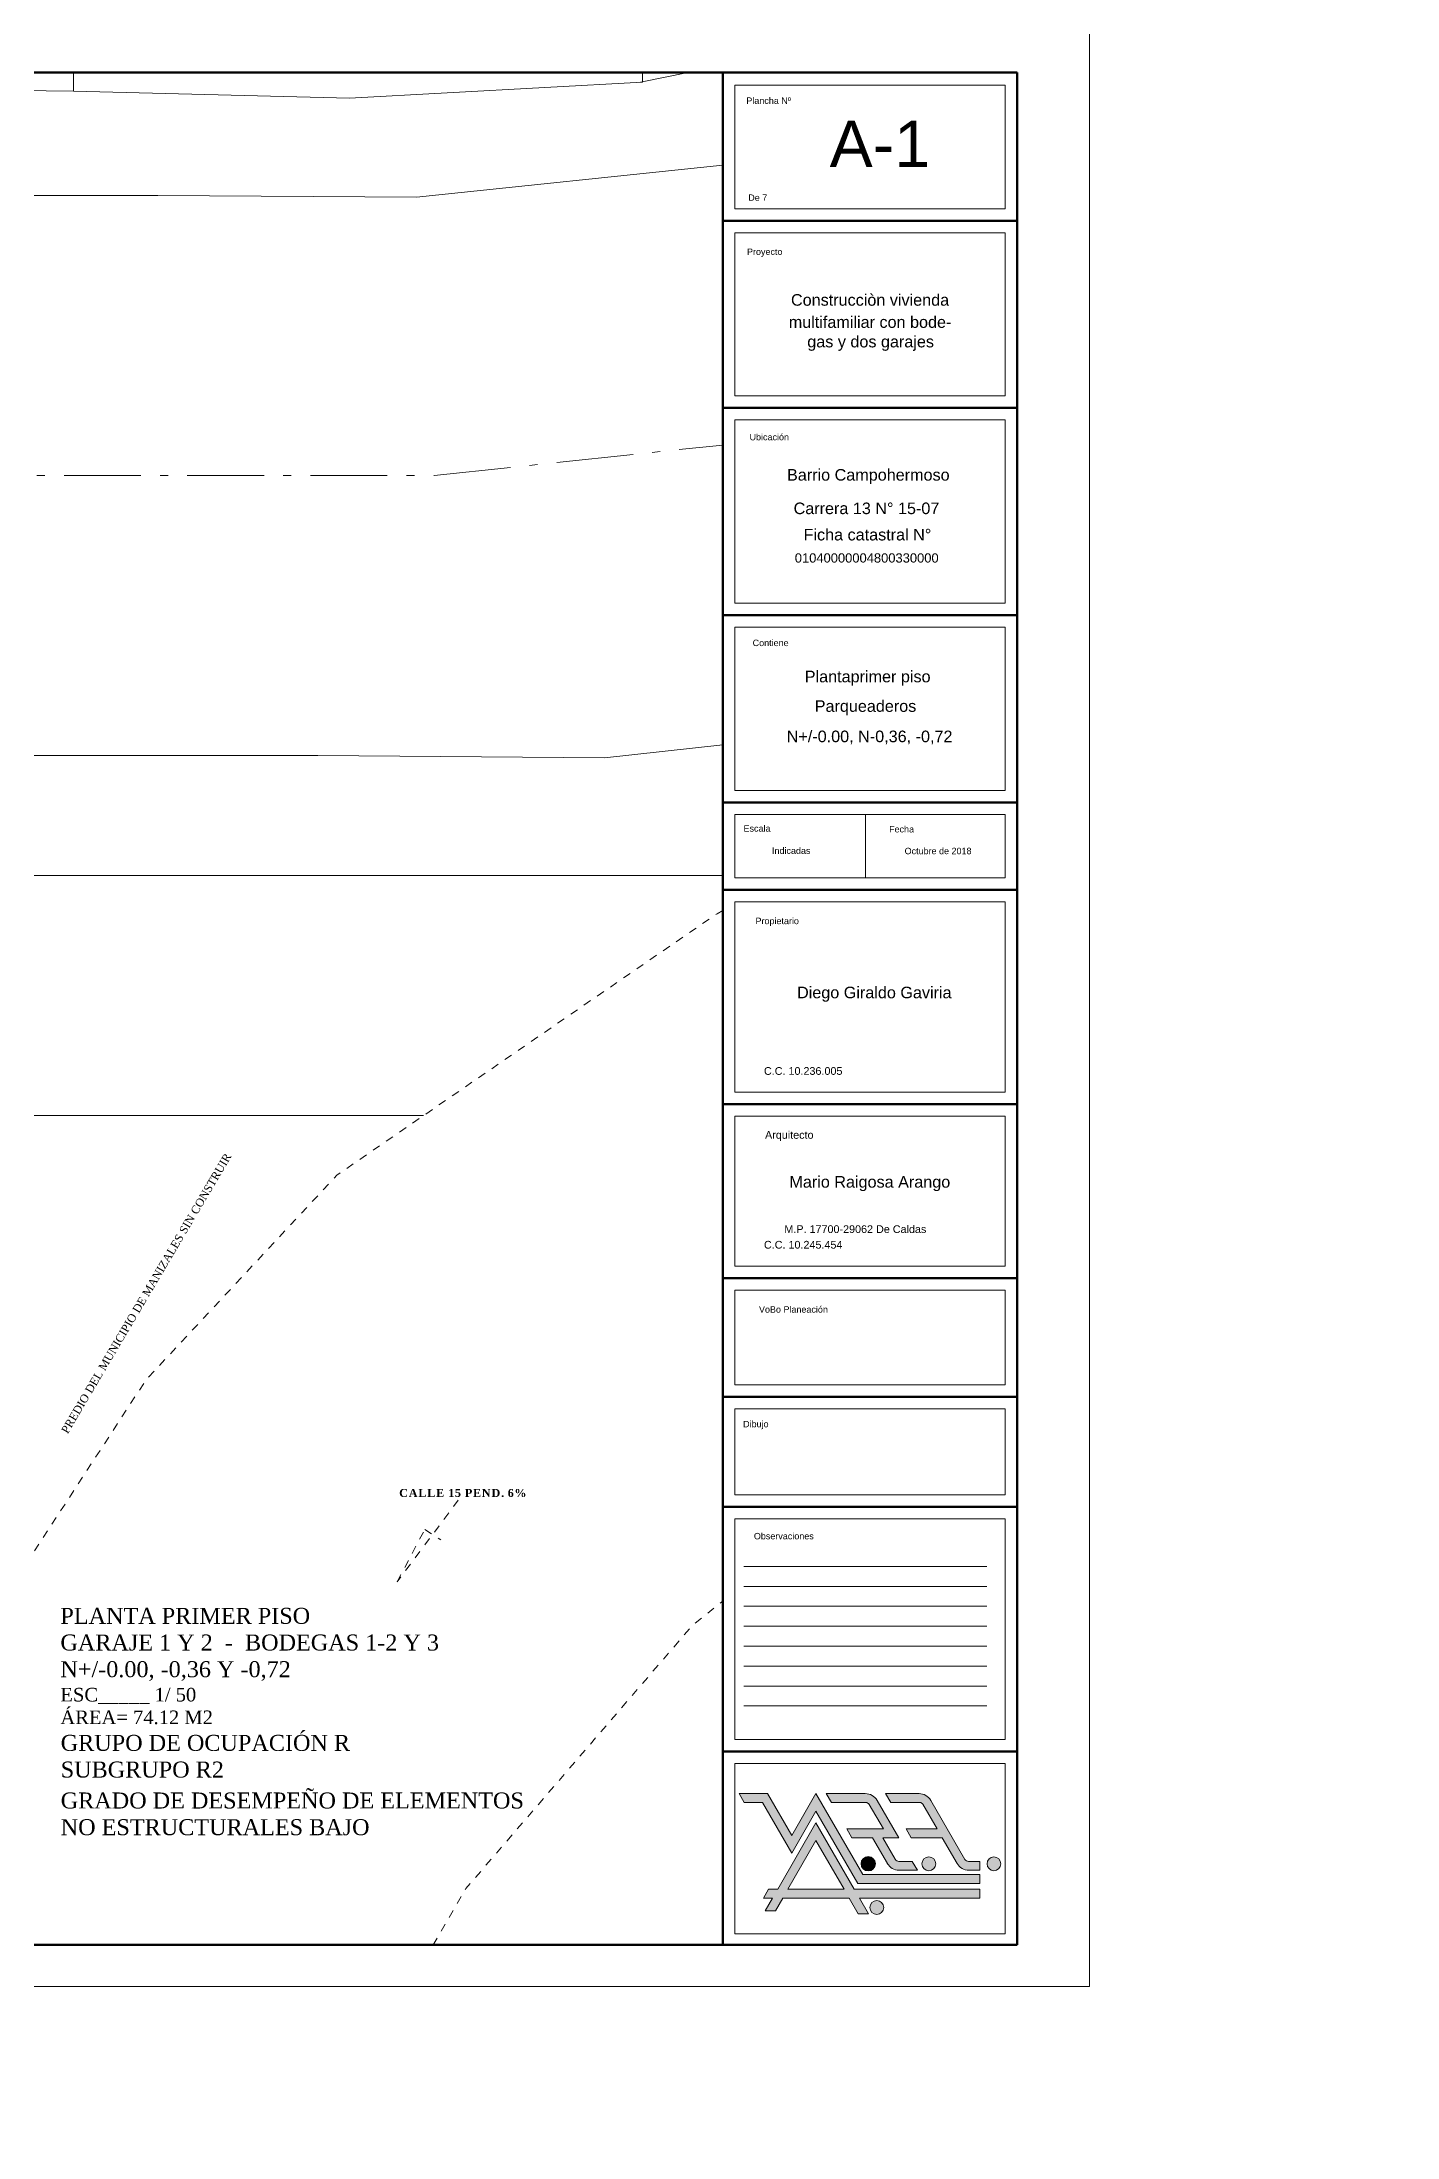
# Model space of a CAD drawing. Header units: inches. Extents: x 2908 to 3459, y -3172 to -55.
# Drawn here: x 3294.61 to 3311.55, y -149.81 to -123.62 of the extents above; entities that cross this region are included whole.
import ezdxf
from ezdxf.enums import TextEntityAlignment as Align

# ---------------------------------------------------------------- set-up
doc = ezdxf.new("R2010")
doc.units = ezdxf.units.IN
doc.header["$MEASUREMENT"] = 0
doc.linetypes.add('ACAD_ISO03W100', pattern=[30, 12, -18])
doc.linetypes.add('ACAD_ISO10W100', pattern=[18, 12, -3, 0, -3])
for name, color, linetype, lineweight in [('COTA', 1, 'Continuous', 9), ('EJE VAL', 1, 'ACAD_ISO10W100', 18), ('linea de cotas', 7, 'Continuous', 5), ('LINEAS DE PROYECCIÒN', 74, 'ACAD_ISO03W100', 18), ('logo 2', 1, 'Continuous', 0), ('Líneas Márgen', 7, 'Continuous', 9), ('muros bajitos', 4, 'Continuous', 15), ('Márgen', 7, 'Continuous', 80), ('PISO', 33, 'Continuous', 18)]:
    doc.layers.add(name, color=color, linetype=linetype, lineweight=lineweight)
doc.layers.add('TEXTO', color=4, linetype='Continuous')
doc.styles.add('CONSTRUCTORA', font='times.ttf', dxfattribs={"height": 0.3})
doc.styles.add('Villanueva', font='swissek.ttf')

msp = doc.modelspace()

# ---------------------------------------------------------------- hatches: boundary and pattern name
at = {"layer": 'logo 2'}
h = msp.add_hatch(color=256, dxfattribs=at)
h.paths.add_polyline_path([(3304.291, -145.735), (3304.812, -146.637), (3306.34, -146.637), (3306.34, -146.526), (3304.876, -146.526), (3304.291, -145.514), (3303.988, -146.038), (3303.685, -145.514), (3303.33, -145.514), (3303.394, -145.624), (3303.622, -145.624), (3303.988, -146.259)])
h.paths.add_polyline_path([(3304.907, -145.514), (3304.419, -145.514), (3304.483, -145.624), (3304.913, -145.624, -0.212841), (3304.956, -145.649), (3305.133, -145.956), (3304.675, -145.956), (3304.738, -146.067), (3304.998, -146.067), (3305.183, -146.387, 0.267949), (3305.33, -146.472), (3305.559, -146.472), (3305.495, -146.362), (3305.333, -146.362, -0.018985), (3305.328, -146.362), (3305.328, -146.362, -0.267949), (3305.278, -146.33), (3305.126, -146.067), (3305.325, -146.067), (3305.055, -145.599, 0.267949)])
h.paths.add_polyline_path([(3305.788, -146.391, 1), (3305.616, -146.391, 1)], flags=17)
h.paths.add_polyline_path([(3305.727, -145.599, 0.267949), (3305.579, -145.514), (3305.161, -145.514), (3305.225, -145.624), (3305.589, -145.624, -0.178902), (3305.626, -145.645), (3305.805, -145.956), (3305.417, -145.956), (3305.48, -146.067), (3305.869, -146.067), (3306.054, -146.387, 0.267949), (3306.202, -146.472), (3306.34, -146.472), (3306.34, -146.362), (3306.196, -146.362, -0.221169), (3306.153, -146.336)])
h.paths.add_polyline_path([(3306.429, -146.391, 1), (3306.601, -146.391, 1)])
h = msp.add_hatch(color=256, dxfattribs=at)
h.paths.add_polyline_path([(3304.291, -145.881), (3303.813, -146.709), (3303.698, -146.709), (3303.634, -146.82), (3303.749, -146.82), (3303.656, -146.981), (3303.783, -146.981), (3303.877, -146.82), (3304.706, -146.82), (3304.819, -147.017), (3304.947, -147.017), (3304.833, -146.82), (3306.34, -146.82), (3306.34, -146.709), (3304.769, -146.709)])
h.paths.add_polyline_path([(3304.291, -146.102), (3303.941, -146.709), (3304.642, -146.709)], flags=16)
h.paths.add_polyline_path([(3305.137, -146.937, 1), (3304.965, -146.937, 1)])
msp.add_hatch(color=256, dxfattribs=at).paths.add_polyline_path([(3304.854, -146.391, 1), (3305.034, -146.391, 1)])

# ---------------------------------------------------------------- linework, layer by layer
at = {"layer": 'COTA'}
msp.add_lwpolyline([(3272.711, -147.926), (3272.711, -122.926), (3307.711, -122.926), (3307.711, -147.926), (3272.711, -147.926)], close=True, dxfattribs=at)
at = {"layer": 'EJE VAL', "ltscale": 0.08}
msp.add_line((3273.332, -129.039), (3299.518, -129.039), dxfattribs=at)
at = {"layer": 'EJE VAL', "ltscale": 0.08, "flags": 128}
msp.add_lwpolyline([(3299.518, -129.039), (3303.125, -128.659)], dxfattribs=at)
at = {"layer": 'LINEAS DE PROYECCIÒN', "ltscale": 0.003}
for p, q in [((3299.82, -141.846, -7.182), (3299.057, -142.865, -7.182)), ((3299.057, -142.865, -7.182), (3299.4, -142.214, -7.182)), ((3299.4, -142.214, -7.182), (3299.601, -142.342, -7.182))]:
    msp.add_line(p, q, dxfattribs=at)
at = {"layer": 'LINEAS DE PROYECCIÒN', "ltscale": 0.003, "flags": 128}
for points, elevation in [([(3303.125, -134.476), (3303.054, -134.516), (3298.303, -137.784), (3295.919, -140.34), (3292.961, -144.871), (3291.668, -147.406)], 9.231), ([(3299.504, -147.406), (3299.915, -146.7), (3302.75, -143.409), (3303.125, -143.11)], 19.597)]:
    msp.add_lwpolyline(points, dxfattribs=dict(at, elevation=elevation))
at = {"layer": 'logo 2'}
for p, q in [((3303.33, -145.514), (3303.394, -145.624)), ((3303.33, -145.514), (3303.685, -145.514)), ((3303.685, -145.514), (3303.988, -146.038)), ((3304.291, -145.514), (3303.988, -146.038)), ((3304.291, -145.514), (3303.988, -146.038)), ((3304.291, -145.514), (3304.876, -146.526)), ((3304.419, -145.514), (3304.907, -145.514)), ((3304.419, -145.514), (3304.483, -145.624)), ((3305.161, -145.514), (3305.579, -145.514)), ((3305.161, -145.514), (3305.225, -145.624)), ((3303.394, -145.624), (3303.622, -145.624)), ((3303.622, -145.624), (3303.988, -146.259)), ((3304.291, -145.735), (3303.988, -146.259)), ((3304.291, -145.735), (3304.812, -146.637)), ((3304.483, -145.624), (3304.913, -145.624)), ((3304.956, -145.649), (3305.133, -145.956)), ((3305.055, -145.599), (3305.325, -146.067)), ((3305.225, -145.624), (3305.589, -145.624)), ((3305.626, -145.645), (3305.805, -145.956)), ((3305.727, -145.599), (3306.153, -146.336)), ((3304.291, -145.881), (3303.813, -146.709)), ((3304.291, -146.102), (3303.941, -146.709)), ((3304.291, -145.881), (3304.769, -146.709)), ((3304.291, -146.102), (3304.642, -146.709)), ((3304.675, -145.956), (3305.133, -145.956)), ((3304.675, -145.956), (3304.738, -146.067)), ((3304.738, -146.067), (3304.998, -146.067)), ((3304.998, -146.067), (3305.183, -146.387)), ((3305.126, -146.067), (3305.28, -146.334)), ((3305.126, -146.067), (3305.325, -146.067)), ((3305.417, -145.956), (3305.805, -145.956)), ((3305.417, -145.956), (3305.48, -146.067)), ((3305.48, -146.067), (3305.869, -146.067)), ((3305.869, -146.067), (3306.054, -146.387)), ((3305.328, -146.362), (3305.495, -146.362)), ((3305.495, -146.362), (3305.559, -146.472)), ((3306.196, -146.362), (3306.34, -146.362)), ((3306.34, -146.472), (3306.34, -146.362)), ((3304.812, -146.637), (3306.34, -146.637)), ((3304.876, -146.526), (3306.34, -146.526)), ((3305.33, -146.472), (3305.559, -146.472)), ((3306.202, -146.472), (3306.34, -146.472)), ((3306.34, -146.637), (3306.34, -146.526)), ((3303.698, -146.709), (3303.634, -146.82)), ((3303.634, -146.82), (3303.738, -146.82)), ((3303.634, -146.82), (3303.749, -146.82)), ((3303.749, -146.82), (3303.656, -146.981)), ((3303.698, -146.709), (3303.813, -146.709)), ((3303.877, -146.82), (3303.783, -146.981)), ((3303.877, -146.82), (3304.706, -146.82)), ((3303.92, -146.82), (3304.662, -146.82)), ((3303.92, -146.82), (3304.662, -146.82)), ((3303.941, -146.709), (3304.642, -146.709)), ((3304.706, -146.82), (3304.819, -147.017)), ((3304.769, -146.709), (3306.34, -146.709)), ((3304.833, -146.82), (3306.34, -146.82)), ((3304.833, -146.82), (3304.947, -147.017)), ((3306.34, -146.82), (3306.34, -146.709)), ((3303.783, -146.981), (3303.656, -146.981)), ((3304.947, -147.017), (3304.819, -147.017))]:
    msp.add_line(p, q, dxfattribs=at)
for centre, radius in [((3304.944, -146.391), 0.0899), ((3305.702, -146.391), 0.0861), ((3306.515, -146.391), 0.0861), ((3305.051, -146.937), 0.0861)]:
    msp.add_circle(centre, radius, dxfattribs=at)
for centre, radius, start, end in [((3304.907, -145.684), 0.17, 30, 90), ((3305.579, -145.684), 0.17, 30, 90), ((3304.907, -145.684), 0.0599, 35.9688, 84.0312), ((3305.579, -145.684), 0.0605, 39.714, 80.286), ((3305.33, -146.302), 0.0596, 212.0895, 267.9105), ((3305.33, -146.302), 0.0596, 267.8248, 272.1752), ((3306.202, -146.302), 0.0598, 215.0574, 264.9426), ((3305.33, -146.302), 0.17, 210, 270), ((3306.202, -146.302), 0.17, 210, 270)]:
    msp.add_arc(centre, radius, start, end, dxfattribs=at)
at = {"layer": 'Líneas Márgen'}
for p, q in [((3303.275, -125.705), (3303.275, -124.163)), ((3306.656, -124.163), (3303.275, -124.163)), ((3306.656, -125.705), (3306.656, -124.163)), ((3306.656, -125.705), (3303.275, -125.705)), ((3303.275, -128.045), (3303.275, -126.005)), ((3306.656, -126.005), (3303.275, -126.005)), ((3306.656, -128.045), (3306.656, -126.005)), ((3306.656, -128.045), (3303.275, -128.045)), ((3303.275, -130.634), (3303.275, -128.345)), ((3306.656, -128.345), (3303.275, -128.345)), ((3306.656, -130.634), (3306.656, -128.345)), ((3306.656, -130.634), (3303.275, -130.634)), ((3303.275, -132.975), (3303.275, -130.934)), ((3306.656, -130.934), (3303.275, -130.934)), ((3306.656, -132.975), (3306.656, -130.934)), ((3306.656, -132.975), (3303.275, -132.975)), ((3303.275, -134.07), (3303.275, -133.275)), ((3306.656, -133.275), (3303.275, -133.275)), ((3304.908, -133.275), (3304.908, -134.07)), ((3306.656, -134.07), (3306.656, -133.275)), ((3306.656, -134.07), (3303.275, -134.07)), ((3303.275, -136.749), (3303.275, -134.37)), ((3306.656, -134.37), (3303.275, -134.37)), ((3306.656, -136.749), (3306.656, -134.37)), ((3306.656, -136.749), (3303.275, -136.749)), ((3303.275, -138.92), (3303.275, -137.049)), ((3306.656, -137.049), (3303.275, -137.049)), ((3306.656, -138.92), (3306.656, -137.049)), ((3306.656, -138.92), (3303.275, -138.92)), ((3303.275, -140.406), (3303.275, -139.22)), ((3306.656, -139.22), (3303.275, -139.22)), ((3306.656, -140.406), (3306.656, -139.22)), ((3306.656, -140.406), (3303.275, -140.406)), ((3303.275, -141.778), (3303.275, -140.706)), ((3306.656, -140.706), (3303.275, -140.706)), ((3306.656, -141.778), (3306.656, -140.706)), ((3306.656, -141.778), (3303.275, -141.778)), ((3303.275, -144.839), (3303.275, -142.078)), ((3306.656, -142.078), (3303.275, -142.078)), ((3306.656, -144.839), (3306.656, -142.078)), ((3306.427, -142.675), (3303.39, -142.675)), ((3306.427, -142.924), (3303.39, -142.924)), ((3306.427, -143.173), (3303.39, -143.173)), ((3306.427, -143.422), (3303.39, -143.422)), ((3306.427, -143.671), (3303.39, -143.671)), ((3306.427, -143.92), (3303.39, -143.92)), ((3306.427, -144.169), (3303.39, -144.169)), ((3306.427, -144.418), (3303.39, -144.418)), ((3306.656, -144.839), (3303.275, -144.839)), ((3303.275, -147.265), (3303.275, -145.139)), ((3306.656, -145.139), (3303.275, -145.139)), ((3306.656, -147.265), (3306.656, -145.139)), ((3303.275, -147.265), (3306.656, -147.265))]:
    msp.add_line(p, q, dxfattribs=at)
at = {"layer": 'muros bajitos'}
msp.add_line((3291.987, -137.039), (3299.386, -137.039), dxfattribs=at)
at = {"layer": 'Márgen'}
for p, q in [((3306.806, -124.003), (3273.332, -124.003)), ((3303.125, -147.406), (3303.125, -124.003)), ((3306.806, -147.406), (3306.806, -124.003)), ((3306.806, -125.855), (3303.125, -125.855)), ((3306.806, -128.195), (3303.125, -128.195)), ((3306.806, -130.784), (3303.125, -130.784)), ((3306.806, -133.125), (3303.125, -133.125)), ((3306.806, -134.22), (3303.125, -134.22)), ((3306.806, -136.899), (3303.125, -136.899)), ((3306.806, -139.07), (3303.125, -139.07)), ((3306.806, -140.556), (3303.125, -140.556)), ((3306.806, -141.928), (3303.125, -141.928)), ((3306.806, -144.989), (3303.125, -144.989)), ((3306.806, -147.406), (3273.332, -147.406))]:
    msp.add_line(p, q, dxfattribs=at)
at = {"layer": 'PISO'}
for p, q in [((3273.332, -125.539), (3296.066, -125.539)), ((3273.332, -132.539), (3298.065, -132.539)), ((3273.332, -134.039), (3303.125, -134.039))]:
    msp.add_line(p, q, dxfattribs=at)
at = {"layer": 'PISO', "flags": 128}
for points, elevation in [([(3288.138, -124.153), (3295.008, -124.237), (3295.011, -124.003)], -0.433), ([(3295.008, -124.237), (3298.461, -124.324), (3302.121, -124.125), (3302.121, -124.003)], -0.433), ([(3302.098, -124.125), (3302.695, -124.003)], -0.433), ([(3296.066, -125.539), (3299.297, -125.562), (3303.125, -125.159)], -1.114), ([(3298.065, -132.539), (3301.648, -132.57), (3303.125, -132.404)], 9.231)]:
    msp.add_lwpolyline(points, dxfattribs=dict(at, elevation=elevation))

# ---------------------------------------------------------------- texts
at = {"layer": 'linea de cotas', "style": 'Villanueva'}
for s, height, p in [('Plancha Nº', 0.0804, (3303.7, -124.353)), ('A-1', 0.5786, (3305.09, -124.896)), ('De 7', 0.0804, (3303.563, -125.567)), ('Proyecto', 0.0804, (3303.65, -126.255)), ('Construcciòn vivienda', 0.14466, (3304.967, -126.841, 4.802)), (' multifamiliar con bode-', 0.14466, (3304.939, -127.119)), ('gas y dos garajes', 0.14466, (3304.974, -127.384)), ('Ubicación', 0.0804, (3303.707, -128.557)), ('Barrio Campohermoso', 0.14466, (3304.945, -129.049)), ('Carrera 13 N° 15-07', 0.14466, (3304.922, -129.45)), ('Ficha catastral N°', 0.14466, (3304.934, -129.776)), ('01040000004800330000', 0.11573, (3304.925, -130.07)), ('Contiene', 0.0804, (3303.724, -131.13)), ('Plantaprimer piso', 0.14466, (3304.937, -131.57)), ('Parqueaderos', 0.14466, (3304.91, -131.939)), ('N+/-0.00, N-0,36, -0,72', 0.14466, (3304.961, -132.31)), ('Escala', 0.0804, (3303.554, -133.449)), ('Fecha', 0.0804, (3305.361, -133.459)), ('Indicadas', 0.0804, (3303.981, -133.727)), ('Octubre de 2018', 0.08036, (3305.817, -133.731)), ('Propietario', 0.08036, (3303.806, -134.617)), ('Diego Giraldo Gaviria', 0.14466, (3305.02, -135.519)), ('C.C. 10.236.005', 0.09644, (3304.131, -136.482)), ('Arquitecto ', 0.09644, (3303.976, -137.293)), ('Mario Raigosa Arango', 0.14466, (3304.964, -137.886)), ('M.P. 17700-29062 De Caldas', 0.09644, (3304.783, -138.457)), ('C.C. 10.245.454', 0.09644, (3304.131, -138.654)), ('VoBo Planeación', 0.08036, (3304.009, -139.46)), ('Dibujo', 0.0804, (3303.539, -140.905)), ('Observaciones', 0.08036, (3303.889, -142.294))]:
    msp.add_text(s, height=height, dxfattribs=at).set_placement(p, align=Align.MIDDLE)
at = {"layer": 'TEXTO', "char_height": 0.1, "attachment_point": 1, "style": 'CONSTRUCTORA'}
for s, insert, width, rotation in [('{\\fBatang|b0|i0|c0|p18;PREDIO DEL MUNICIPIO DE MANIZALES SIN CONSTRUIR}', (3294.851, -140.973), 4.30256, 59.4491), ('{\\fTimes New Roman|b1|i0|c0|p18;\\T1.1;CALLE 15 PEND. 6%}', (3299.081, -141.706, -7.182), 2.36276, 359.9815)]:
    msp.add_mtext(s, dxfattribs=dict(at, insert=insert, width=width, rotation=rotation))
at = {"layer": 'TEXTO', "char_height": 0.17, "attachment_point": 1, "style": 'CONSTRUCTORA'}
for s, insert in [('\\A1;{\\H1.1765x;PLANTA PRIMER PISO\\PGARAJE 1 Y 2  -  BODEGAS 1-2 Y 3 \\PN+/-0.00, -0,36 Y -0,72\\P\\H0.85x;ESC_____ 1/ 50\\PÁREA= 74.12 M2\\P }', (3294.846, -143.192)), ('\\A1;{\\H1.1765x;GRUPO DE OCUPACIÓN R\\PSUBGRUPO R2\\H0.85x; }', (3294.85, -144.78)), ('\\A1;{\\H1.1765x;GRADO DE DESEMPEÑO DE ELEMENTOS\\PNO ESTRUCTURALES BAJO}', (3294.85, -145.5))]:
    msp.add_mtext_dynamic_manual_height_columns(s, width=7.10696, gutter_width=1.25, heights=[0], dxfattribs=dict(at, insert=insert))

doc.saveas('drawing.dxf')
